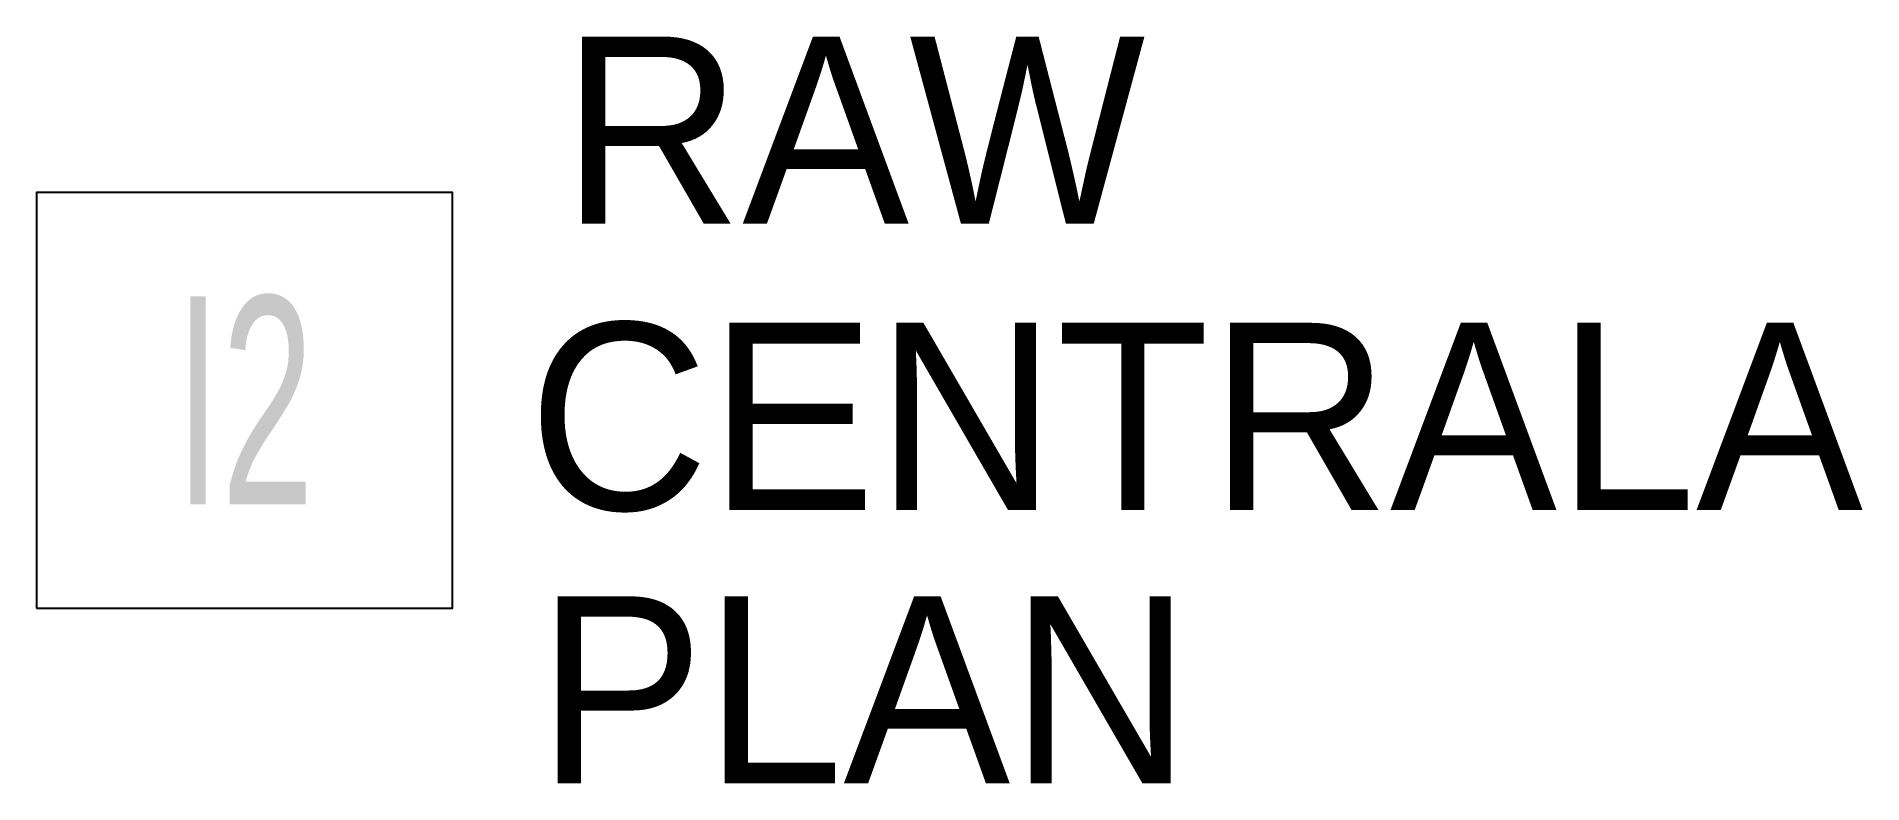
# Model space of a CAD drawing. Header units: millimetres. Extents: x 0 to 1756, y -168 to 550.
import ezdxf

# ---------------------------------------------------------------- set-up
doc = ezdxf.new("R2010")
doc.units = ezdxf.units.MM
doc.header["$LTSCALE"] = 0.25
doc.layers.get('0').update_dxf_attribs({"color": 252})
doc.styles.get("Standard").update_dxf_attribs({"font": 'PM_SMPLX.shx'})

msp = doc.modelspace()

# ---------------------------------------------------------------- linework, layer by layer
msp.add_lwpolyline([(0, 0), (400, 0), (400, 400), (0, 400)], close=True)

# ---------------------------------------------------------------- texts
at = {"insert": (200, 200), "char_height": 200, "width": 400, "attachment_point": 5}
msp.add_mtext('\\W0.6;I2', dxfattribs=at)
for tag, p, s, flags in [('RAW', (505, 369.9), 'XX', 9), ('CENTRALA', (472.9, 94.6), 'xx', 8), ('PLAN', (481.7, -168.5), 'xx', 9)]:
    msp.add_attdef(tag, p, s, height=180, dxfattribs=dict(flags=flags))

doc.saveas('drawing.dxf')
